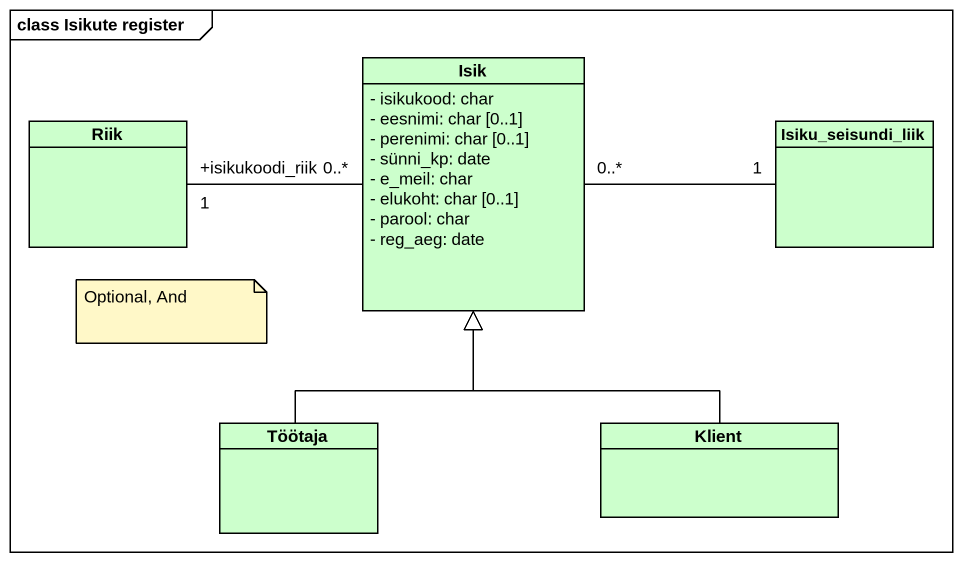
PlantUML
@startuml
mainframe class Isikute register
hide circle
hide empty members
skinparam classAttributeIconSize 0
class Isik #CCFFCC {
  - isikukood: char
  - eesnimi: char [0..1]
  - perenimi: char [0..1]
  - sünni_kp: date
  - e_meil: char
  - elukoht: char [0..1]
  - parool: char
  - reg_aeg: date
}
class Riik #CCFFCC
class Isiku_seisundi_liik #CCFFCC
class Töötaja #CCFFCC
class Klient #CCFFCC
Riik "+isikukoodi_riik\n1" -right- "0..*" Isik
Isiku_seisundi_liik "1" -left- "0..*" Isik
Töötaja -up-|> Isik
Klient -up-|> Isik
note as N1
  Optional, And
end note
@enduml
